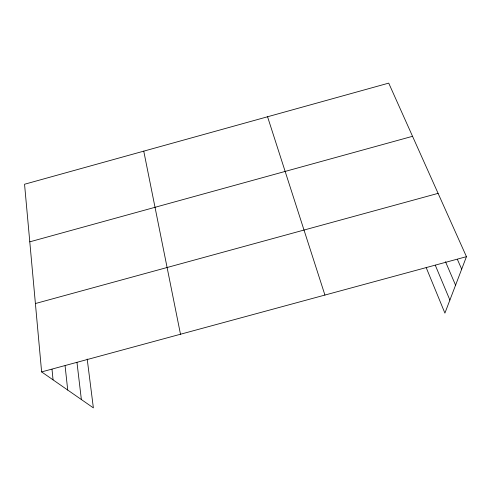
<?xml version="1.0" encoding="UTF-8"?>
<svg xmlns="http://www.w3.org/2000/svg" width="491" height="491" viewBox="0 0 491 491"><rect width="100%" height="100%" fill="white"/><g stroke="black" fill="none" stroke-linecap="round" stroke-linejoin="round"><path stroke-width="0.74" d="M87.195 359.038L93.37 407.88L41.618 371.908L24.55 184.248L388.719 83.12L466.45 256.67L444.907 313.111L426.188 267.589M29.785 241.836L412.538 136.302M35.401 303.542L438.095 193.362M41.618 371.908L466.45 256.67M457.36 259.34L461.681 269.166M445.49 261.685L455.568 285.179M435.278 265.201L449.891 300.044M267.564 116.76L324.925 295.06M143.753 151.142L180.492 334.242M76.97 362.389L81.365 399.539M65.088 365.838L67.727 390.057M52.009 369.287L53.059 379.862"/></g></svg>
